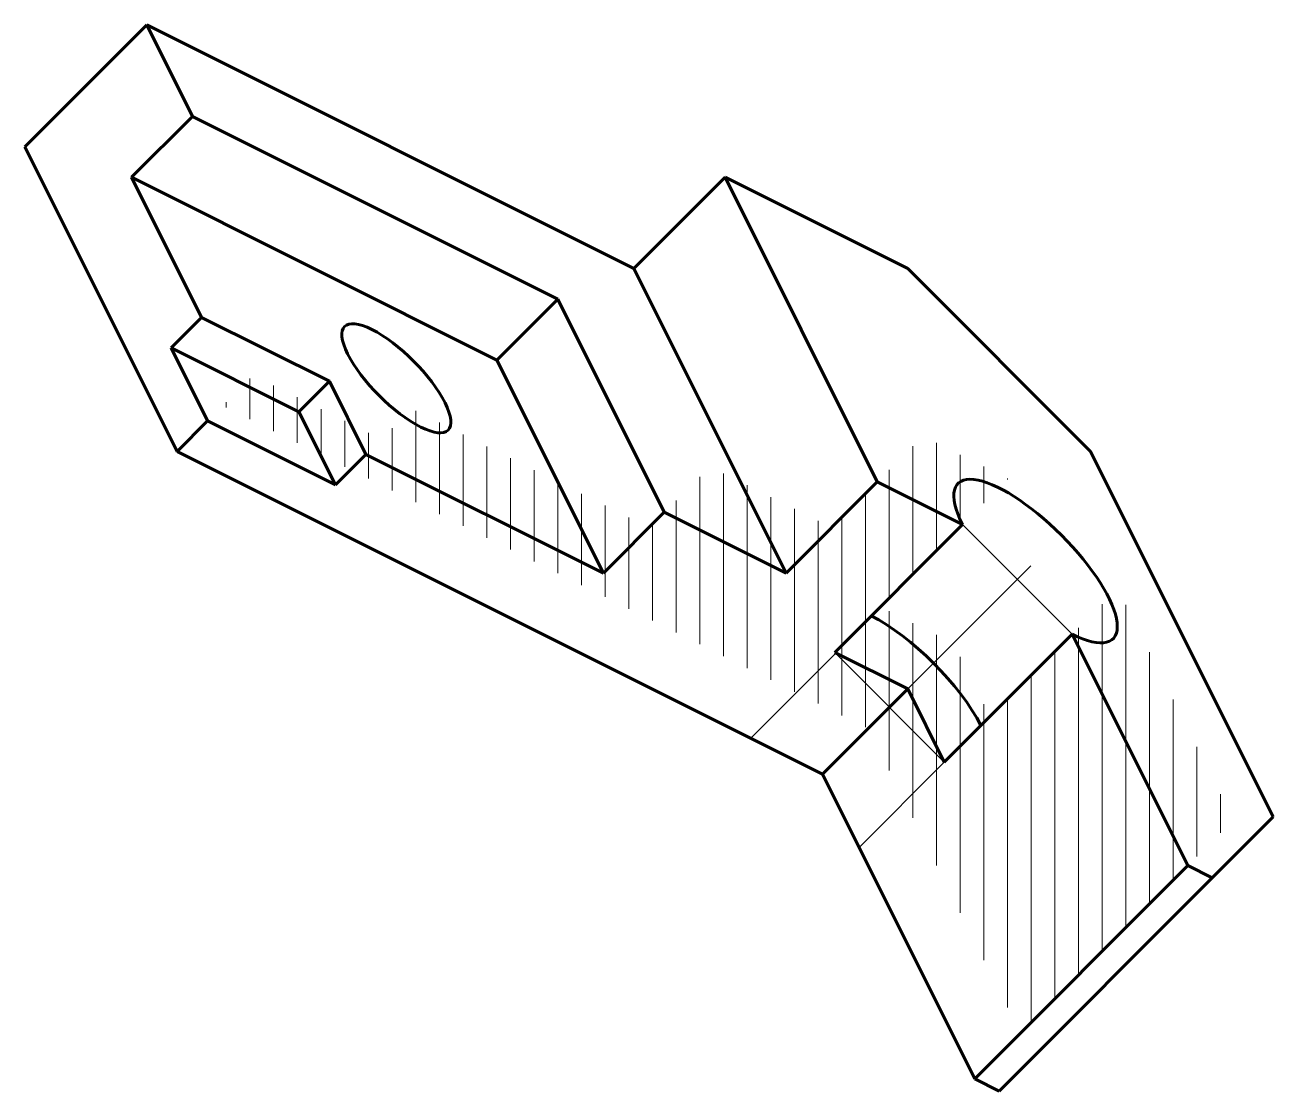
# Model space of a CAD drawing. Header units: millimetres. Extents: x 277 to 414, y 149 to 266.
import ezdxf

# ---------------------------------------------------------------- set-up
doc = ezdxf.new("R2010")
doc.units = ezdxf.units.MM
doc.linetypes.add('CENTER2', pattern=[28.575, 19.05, -3.175, 3.175, -3.175])
doc.linetypes.add('осевая2', pattern=[28.575, 19.05, -3.175, 3.175, -3.175])
doc.layers.add('1-оси', color=1, linetype='осевая2')
doc.layers.add('PV-21B', color=7, linetype='Continuous', lineweight=60)
doc.layers.add('ОСИ', color=1, linetype='CENTER2', lineweight=20)

# ---------------------------------------------------------------- blocks, each defined once
blk = doc.blocks.new('*U18')
at = {"layer": 'PV-21B'}
for p, q in [((276.84, 252.25, 544.09), (290.18, 265.58, 570.76)), ((343.51, 238.91, 597.42), (290.18, 265.58, 570.76)), ((290.18, 265.58, 570.76), (295.18, 255.58, 565.76)), ((288.51, 248.91, 552.42), (295.18, 255.58, 565.76)), ((295.18, 255.58, 565.76), (335.18, 235.58, 585.76)), ((276.84, 252.25, 544.09), (293.51, 218.91, 527.42)), ((288.51, 248.91, 552.42), (328.51, 228.91, 572.42)), ((288.51, 248.91, 552.42), (296.18, 233.58, 544.76)), ((343.51, 238.91, 597.42), (353.51, 248.91, 617.42)), ((353.51, 248.91, 617.42), (370.18, 215.58, 600.76)), ((373.51, 238.91, 627.42), (353.51, 248.91, 617.42)), ((343.51, 238.91, 597.42), (360.18, 205.58, 580.76)), ((393.51, 218.91, 627.42), (373.51, 238.91, 627.42)), ((328.51, 228.91, 572.42), (335.18, 235.58, 585.76)), ((335.18, 235.58, 585.76), (346.84, 212.25, 574.09)), ((292.84, 230.25, 538.09), (296.18, 233.58, 544.76)), ((296.18, 233.58, 544.76), (310.18, 226.58, 551.76)), ((306.84, 223.25, 545.09), (292.84, 230.25, 538.09)), ((292.84, 230.25, 538.09), (296.84, 222.25, 534.09)), ((328.51, 228.91, 572.42), (340.18, 205.58, 560.76)), ((306.84, 223.25, 545.09), (310.18, 226.58, 551.76)), ((310.18, 226.58, 551.76), (314.18, 218.58, 547.76)), ((310.84, 215.25, 541.09), (306.84, 223.25, 545.09)), ((293.51, 218.91, 527.42), (296.84, 222.25, 534.09)), ((296.84, 222.25, 534.09), (310.84, 215.25, 541.09)), ((364.18, 183.58, 562.76), (293.51, 218.91, 527.42)), ((413.51, 178.91, 607.42), (393.51, 218.91, 627.42)), ((310.84, 215.25, 541.09), (314.18, 218.58, 547.76)), ((314.18, 218.58, 547.76), (340.18, 205.58, 560.76)), ((360.18, 205.58, 580.76), (370.18, 215.58, 600.76)), ((370.18, 215.58, 600.76), (379.51, 210.91, 605.42)), ((340.18, 205.58, 560.76), (346.84, 212.25, 574.09)), ((346.84, 212.25, 574.09), (360.18, 205.58, 580.76)), ((379.51, 210.91, 605.42), (365.51, 196.91, 577.42)), ((377.51, 184.91, 577.42), (391.51, 198.91, 605.42)), ((391.51, 198.91, 605.42), (404.18, 173.58, 592.76)), ((365.51, 196.91, 577.42), (373.51, 192.91, 581.42)), ((364.18, 183.58, 562.76), (373.51, 192.91, 581.42)), ((373.51, 192.91, 581.42), (377.51, 184.91, 577.42)), ((380.84, 150.25, 546.09), (364.18, 183.58, 562.76)), ((406.84, 172.25, 594.09), (413.51, 178.91, 607.42)), ((404.18, 173.58, 592.76), (380.84, 150.25, 546.09)), ((404.18, 173.58, 592.76), (406.84, 172.25, 594.09)), ((383.51, 148.91, 547.42), (406.84, 172.25, 594.09)), ((380.84, 150.25, 546.09), (383.51, 148.91, 547.42))]:
    blk.add_line(p, q, dxfattribs=at)
at = {"layer": 'PV-21B', "extrusion": (0.57735, 0.57735, -0.57735)}
for centre, major_axis, start_param, end_param in [((317.51, 226.91, 559.42), (-5.66, 5.66), -3.926991, 2.356194), ((387.51, 206.91, 609.42), (-8.49, 8.49), -0.785398, 3.926991)]:
    blk.add_ellipse(centre, major_axis=major_axis, ratio=0.57735, start_param=start_param, end_param=end_param, dxfattribs=at)
at = {"layer": 'PV-21B', "extrusion": (-0.57735, -0.57735, 0.57735)}
blk.add_ellipse((373.51, 192.91, 581.42), major_axis=(-8.49, 8.49), ratio=0.57735, start_param=-2.356194, end_param=-0.785398, dxfattribs=at)

msp = doc.modelspace()

# ---------------------------------------------------------------- hatches: boundary and pattern name
at = {"layer": 'ОСИ', "true_color": 0x000000, "extrusion": (-0.57735, -0.57735, 0.57735)}
h = msp.add_hatch(dxfattribs=at)
h.set_pattern_fill('ANSI31', color=18, angle=-285)
h.set_pattern_definition([(120, (126.9263, 239.233), (-2.74963, -1.5875), [])])
h.paths.add_polyline_path([(119.22, 701.07), (119.22, 735.36), (109.32, 729.65), (109.32, 705.15), (95.18, 696.99), (95.18, 680.66), (67.6, 664.74), (67.6, 656.57), (52.75, 648), (52.75, 639.83), (127.7, 683.11), (127.7, 701.07)])
h.paths.add_polyline_path([(163.06, 719.85), (136.19, 735.36), (136.19, 701.07), (136.19, 678.21), (163.06, 662.7)])
h.paths.add_polyline_path([(136.19, 701.07), (127.7, 701.07), (127.7, 683.11), (136.19, 678.21)])
h.paths.add_polyline_path([(127.7, 705.97), (127.7, 701.07), (136.19, 701.07)])
h.paths.add_polyline_path([(127.7, 705.97), (119.22, 701.07), (127.7, 701.07)], flags=17)

# ---------------------------------------------------------------- linework, layer by layer
at = {"layer": '1-оси', "extrusion": (-0.57735, -0.57735, 0.57735)}
for p, q in [((379.51, 210.91, 605.42), (391.51, 198.91, 605.42)), ((373.51, 192.91, 581.42), (388.88, 208.29, 612.17)), ((365.51, 196.91, 577.42), (377.51, 184.91, 577.42)), ((365.55, 196.75, 577.3), (356.43, 187.63, 559.06)), ((377.51, 184.91, 577.42), (368.18, 175.58, 558.76))]:
    msp.add_line(p, q, dxfattribs=at)

# ---------------------------------------------------------------- block references
at = {"layer": 'PV-21B'}
msp.add_blockref('*U18', (0, 0), dxfattribs=at)

doc.saveas('drawing.dxf')
